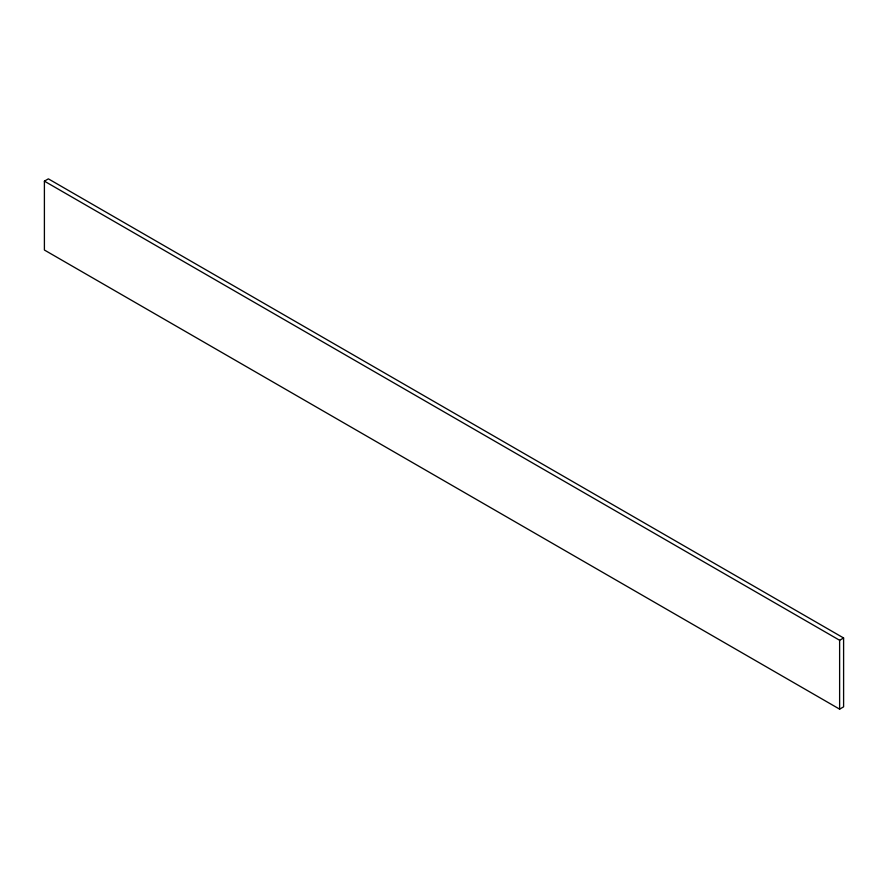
<?xml version="1.0" encoding="UTF-8"?>
<svg xmlns="http://www.w3.org/2000/svg" width="888" height="888" viewBox="0 0 888 888"><rect width="100%" height="100%" fill="white"/><g stroke="black" fill="none" stroke-linecap="round" stroke-linejoin="round"><path stroke-width="1.33" d="M44.4 181.152L48.374 178.854L843.6 637.973L843.6 706.848L839.626 709.146L44.4 250.028L44.4 181.152L839.626 640.27L843.6 637.973M839.626 640.27L839.626 709.146"/></g></svg>
